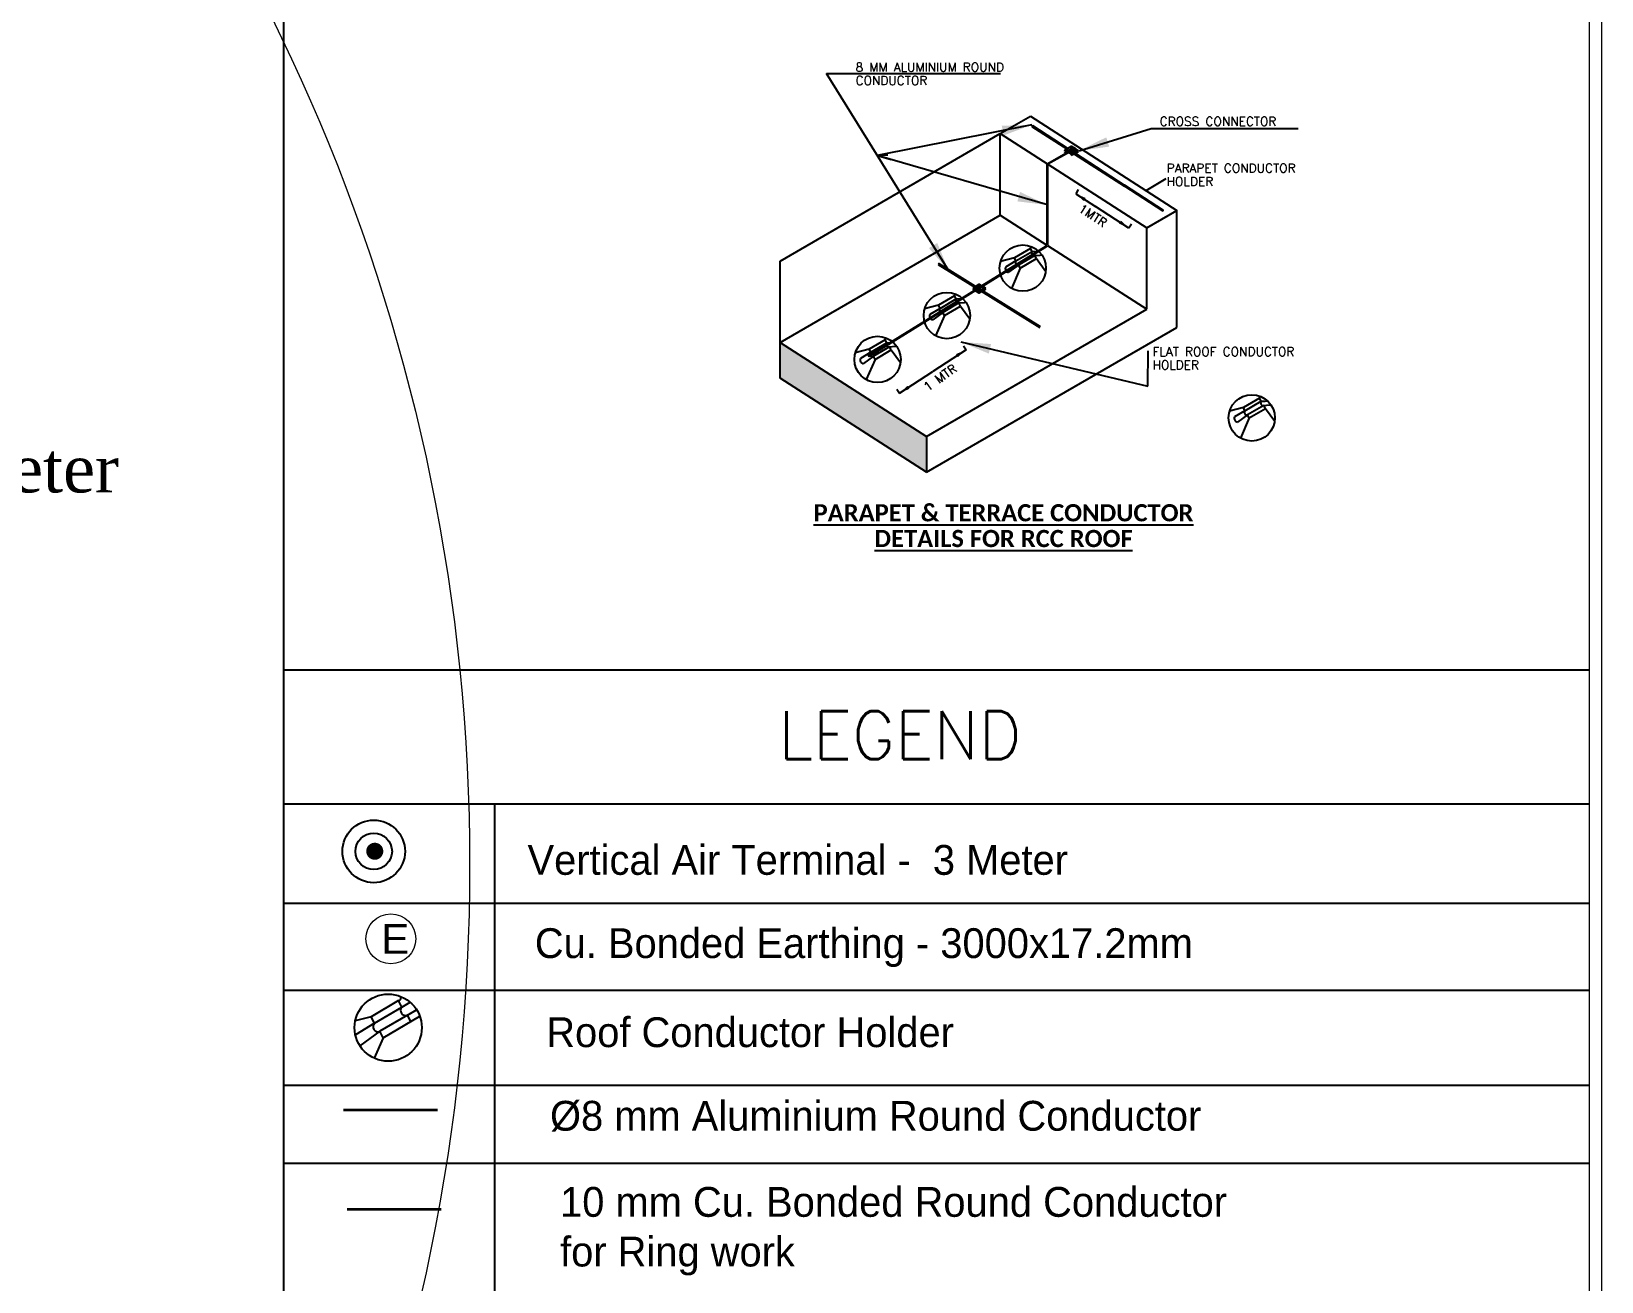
# Model space of a CAD drawing. Header units: millimetres. Extents: x 591978 to 1200763, y 19941 to 205918.
# Drawn here: x 1135797 to 1162135, y 84273 to 105240 of the extents above; entities that cross this region are included whole.
import ezdxf
from ezdxf import colors
from ezdxf.entities.mleader import LeaderData, LeaderLine
from ezdxf.math import Vec2, Vec3

# ---------------------------------------------------------------- set-up
doc = ezdxf.new("R2010")
doc.units = ezdxf.units.MM
doc.header["$LTSCALE"] = 790
doc.header["$MEASUREMENT"] = 0
doc.linetypes.add('CENTER', pattern=[2, 1.25, -0.25, 0.25, -0.25])
for name, color, linetype in [('A- Wall', 8, 'Continuous'), ('A-GRIDS', 8, 'CENTER'), ('BA-Dim', 5, 'Continuous'), ('LPS-CAPE', 7, 'Continuous'), ('MV', 7, 'Continuous')]:
    doc.layers.add(name, color=color, linetype=linetype)
doc.layers.add('Parapet', color=240, linetype='Continuous', lineweight=0)
doc.styles.add('Dim', font='arial.ttf')
doc.styles.add('ROMANS', font='romans.shx')
doc.dimstyles.new('s-100', dxfattribs={"dimscale": 100, "dimtxt": 2, "dimasz": 2, "dimexe": 1.25, "dimexo": 0.625, "dimtad": 1, "dimdec": 0, "dimtxsty": 'ROMANS', "dimcen": 2, "dimclrd": 5, "dimclre": 5, "dimclrt": 7, "dimadec": 1, "dimazin": 0, "dimtm": 1e-09, "dimtfac": 1, "dimtdec": 0, "dimtmove": 0, "dimatfit": 3, "dimfxl": 1, "dimarcsym": 0})

# ---------------------------------------------------------------- blocks, each defined once
blk = doc.blocks.new('vvhgfhbv')
at = {"color": 1}
for p, q in [((-1322, 1411), (-1304, 1391)), ((-1304, 1391), (-1271, 1375)), ((-1271, 1375), (-1236, 1358)), ((-1258, 1096), (-1257, 1028)), ((-1257, 1028), (-1255, 1006)), ((-1255, 1006), (-1243, 987)), ((-1243, 987), (-1211, 964)), ((-1236, 1358), (-1192, 1345)), ((-1211, 964), (-1162, 956)), ((-1192, 1345), (-1138, 1341)), ((-1162, 956), (-1149, 953)), ((-1149, 953), (-1131, 960)), ((-1138, 1341), (-1094, 1339)), ((-1131, 960), (-1121, 983)), ((-1122, 1005), (-1128, 1017)), ((-1121, 983), (-1122, 1005)), ((-1094, 1339), (-1029, 1349)), ((-1029, 1349), (-988, 1366)), ((-988, 1366), (-948, 1382)), ((-948, 1382), (-943, 1402)), ((-943, 1402), (-931, 1508)), ((-931, 1508), (-936, 1531)), ((-181, 2094), (-164, 2074)), ((-165, 730), (-148, 710)), ((-164, 2074), (-130, 2058)), ((-148, 710), (-115, 694)), ((-130, 2058), (-95, 2041)), ((-120, 418), (-116, 325)), ((-116, 325), (-104, 306)), ((-115, 694), (-80, 677)), ((-104, 306), (-75, 293)), ((-95, 2041), (-51, 2028)), ((-80, 677), (-36, 664)), ((-75, 293), (-52, 283)), ((-52, 283), (-16, 276)), ((-51, 2028), (3, 2025)), ((-36, 664), (18, 661)), ((-16, 276), (26, 277)), ((3, 2025), (47, 2022)), ((18, 661), (63, 658)), ((26, 277), (68, 284)), ((47, 2022), (112, 2033)), ((63, 658), (127, 669)), ((68, 284), (95, 297)), ((95, 297), (121, 324)), ((112, 2033), (153, 2050)), ((121, 324), (120, 417)), ((127, 669), (168, 686)), ((153, 2050), (192, 2066)), ((168, 686), (208, 702)), ((192, 2066), (197, 2086)), ((197, 2086), (210, 2192)), ((210, 2192), (205, 2214)), ((208, 702), (213, 722)), ((213, 722), (226, 828)), ((226, 828), (220, 850)), ((955, 1406), (972, 1386)), ((972, 1386), (1006, 1370)), ((1006, 1370), (1041, 1354)), ((1041, 1354), (1085, 1341)), ((1085, 1341), (1139, 1337)), ((1139, 1337), (1183, 1334)), ((1183, 1334), (1248, 1345)), ((1248, 1345), (1289, 1362)), ((1289, 1362), (1329, 1378)), ((1329, 1378), (1334, 1398)), ((1334, 1398), (1346, 1504)), ((1346, 1504), (1341, 1527))]:
    blk.add_line(p, q, dxfattribs=at)
for points in [[(-1706, 1463), (-1145, 1130), (-1101, 1109), (-1060, 1104), (-1030, 1113), (-985, 1125), (-935, 1123), (-884, 1104), (-860, 1092), (-830, 1072), (-794, 1044), (-770, 1021), (-730, 974), (-697, 932), (-667, 883), (-639, 844), (-606, 811), (-564, 782), (-500, 741), (1, 443), (1706, 1463), (1707, 1364), (2, 346), (-599, 701), (-620, 715), (-643, 735), (-667, 759), (-692, 790), (-719, 833), (-738, 860), (-760, 894), (-790, 933), (-816, 958), (-851, 988), (-896, 1010), (-944, 1008), (-998, 984), (-1014, 983), (-1039, 980), (-1075, 988), (-1122, 1013), (-1244, 1087), (-1707, 1363), (-1706, 1463)], [(-1706, 1463), (1, 2484), (563, 2145), (589, 2136), (613, 2127), (643, 2124), (714, 2143), (758, 2143), (790, 2137), (808, 2127), (844, 2112), (873, 2096), (919, 2059), (953, 2022), (994, 1970), (1030, 1924), (1074, 1860), (1154, 1793), (1706, 1463)], [(-1704, 1021), (-1313, 792), (0, 0), (0, -102), (-1705, 914), (-1704, 1021)], [(-1346, 1525), (-1333, 1664), (-1256, 1698), (-1207, 1715), (-1135, 1725), (-1083, 1719), (-998, 1690), (-929, 1648), (-946, 1510), (-1046, 1494), (-1152, 1447), (-1247, 1501), (-1346, 1525)], [(-1346, 1525), (-1346, 1420), (-1153, 1347), (-943, 1402), (-929, 1648)], [(-1339, 1616), (-1310, 1666), (-1256, 1698), (-1207, 1715), (-1144, 1721), (-1087, 1716), (-1025, 1698), (-999, 1685), (-967, 1663), (-944, 1635), (-937, 1610), (-942, 1570), (-959, 1547), (-988, 1520), (-1028, 1502), (-1064, 1486), (-1117, 1481), (-1171, 1481), (-1206, 1487), (-1237, 1496), (-1274, 1513), (-1307, 1536), (-1328, 1566), (-1338, 1602), (-1339, 1616)], [(-1257, 1066), (-1237, 1043), (-1210, 1029), (-1159, 1015), (-1136, 1014), (-1128, 1017)], [(-1257, 1032), (-1240, 1013), (-1219, 999), (-1190, 988), (-1148, 980), (-1121, 983)], [(-1152, 1447), (-1153, 1347)], [(-1145, 1130), (576, 2140)], [(-946, 1510), (-943, 1402)], [(-812, 1058), (896, 2077)], [(-622, 827), (1074, 1860)], [(-205, 2209), (-193, 2347), (-115, 2382), (-66, 2399), (6, 2408), (57, 2402), (143, 2374), (211, 2331), (195, 2193), (94, 2178), (-11, 2131), (-106, 2184), (-205, 2209)], [(-205, 2209), (-205, 2103), (-12, 2030), (197, 2086), (211, 2331)], [(-198, 2299), (-169, 2349), (-115, 2382), (-66, 2399), (-3, 2405), (54, 2399), (115, 2382), (142, 2369), (174, 2347), (197, 2319), (204, 2293), (199, 2254), (182, 2230), (153, 2204), (112, 2186), (77, 2170), (23, 2164), (-30, 2165), (-65, 2170), (-96, 2180), (-133, 2197), (-166, 2220), (-187, 2250), (-197, 2286), (-198, 2299)], [(-190, 845), (-177, 983), (-99, 1018), (-51, 1035), (21, 1044), (73, 1039), (159, 1010), (227, 968), (210, 829), (110, 814), (4, 767), (-91, 820), (-190, 845)], [(-190, 845), (-190, 739), (4, 666), (213, 722), (227, 968)], [(-182, 935), (-153, 985), (-99, 1018), (-51, 1035), (12, 1041), (70, 1035), (131, 1018), (157, 1005), (190, 983), (213, 955), (219, 930), (214, 890), (198, 866), (168, 840), (128, 822), (92, 806), (39, 800), (-15, 801), (-49, 806), (-80, 816), (-118, 833), (-150, 856), (-172, 886), (-182, 922), (-182, 935)], [(-119, 392), (-67, 364), (-14, 345), (24, 346), (59, 356), (97, 379), (120, 400)], [(-117, 357), (-98, 343), (-72, 333), (-45, 326), (-13, 319), (21, 318), (55, 324), (85, 341), (105, 357), (120, 380)], [(-116, 338), (-91, 321), (-50, 302), (-15, 294), (24, 294), (64, 301), (98, 321), (112, 342), (121, 358)], [(-11, 2131), (-12, 2030)], [(0, 0), (562, 341), (630, 382), (700, 384), (760, 358), (772, 352), (817, 338), (846, 348), (861, 354), (898, 378), (925, 396), (956, 443), (990, 494), (1001, 534), (1024, 599), (1064, 632), (1705, 1021), (1706, 925), (1100, 549), (1095, 520), (1089, 482), (1069, 437), (1037, 391), (1007, 355), (983, 332), (907, 278), (880, 269), (821, 245), (747, 242), (729, 241), (680, 260), (607, 257), (0, -102)], [(4, 767), (4, 666)], [(195, 2193), (197, 2086)], [(210, 829), (213, 722)], [(931, 1521), (943, 1659), (1021, 1694), (1070, 1711), (1142, 1720), (1193, 1715), (1279, 1686), (1347, 1644), (1331, 1505), (1230, 1490), (1125, 1443), (1030, 1497), (931, 1521)], [(931, 1521), (931, 1416), (1124, 1342), (1334, 1398), (1347, 1644)], [(938, 1612), (967, 1661), (1021, 1694), (1070, 1711), (1133, 1717), (1190, 1711), (1251, 1694), (1278, 1681), (1310, 1659), (1333, 1631), (1340, 1606), (1335, 1566), (1318, 1543), (1289, 1516), (1248, 1498), (1213, 1482), (1159, 1477), (1106, 1477), (1071, 1482), (1040, 1492), (1003, 1509), (970, 1532), (949, 1562), (939, 1598), (938, 1612)], [(1055, 975), (1069, 964), (1085, 959), (1100, 955), (1117, 954), (1130, 953), (1152, 952), (1172, 955), (1190, 959), (1204, 965), (1218, 972), (1239, 986), (1252, 998), (1255, 1017), (1257, 1052)], [(1087, 993), (1101, 988), (1114, 987), (1133, 986), (1161, 987), (1177, 988), (1197, 994), (1209, 997), (1221, 1001), (1230, 1010), (1243, 1019), (1254, 1035), (1257, 1052), (1258, 1074)], [(1125, 1443), (1124, 1342)], [(1130, 1019), (1152, 1017), (1182, 1022), (1203, 1025), (1236, 1048), (1247, 1061), (1258, 1074), (1258, 1092), (1257, 1095)], [(1166, 1041), (1188, 1043), (1213, 1052), (1241, 1069), (1244, 1087)], [(1331, 1505), (1334, 1398)]]:
    blk.add_lwpolyline(points, dxfattribs=at)

msp = doc.modelspace()

# ---------------------------------------------------------------- hatches: boundary and pattern name
at = {"layer": 'A- Wall'}
h = msp.add_hatch(color=1, dxfattribs=at)
h.dxf.hatch_style = 1
edge = h.paths.add_edge_path()
edge.add_arc((1141556.1, 91490.5), 143.3, 360, 720)
at = {"layer": 'LPS-CAPE'}
h = msp.add_hatch(color=251, dxfattribs=at)
h.dxf.hatch_style = 1
h.paths.add_polyline_path([(1148354.5, 100022.7), (1148356.4, 99425.7), (1150813.1, 97847), (1150811.2, 98444)])

# ---------------------------------------------------------------- linework, layer by layer
at = {"color": 2}
for p, q in [((1142011.9, 88876.5), (1142150.9, 88958.1)), ((1142103.2, 88742), (1142258.4, 88833.1))]:
    msp.add_line(p, q, dxfattribs=at)
at = {"color": 3, "lineweight": 35}
msp.add_line((1141032.2, 87152.7), (1142609, 87152.7), dxfattribs=at)
at = {"color": 32, "lineweight": 35, "true_color": 0xcd6928}
msp.add_line((1141094.2, 85485.8), (1142671, 85485.8), dxfattribs=at)
at = {"color": 0, "lineweight": 20}
msp.add_lwpolyline([(1017498.5, 142982.5), (1162135, 142982.5), (1162135, 46800), (1017498.5, 46800)], close=True, dxfattribs=at)
msp.add_circle((1111148, 91260.8), 32000, dxfattribs=at)
msp.add_circle((1141539, 91488.5, 0), 525)
at = {"color": 1}
msp.add_circle((1141539, 91488.5, 0), 306.5, dxfattribs=at)
at = {"color": 2}
msp.add_arc((1141951.3, 89028), 43.4, 276.93262, 46.13855, dxfattribs=at)
at = {"layer": 'BA-Dim', "color": 0}
for p, q in [((1140025, 130167.4, 0), (1140025, 56047, 0)), ((1161926, 94528.4, 0), (1140025, 94528.4, 0)), ((1161926, 92278.3, 0), (1140025, 92278.3, 0)), ((1143571.5, 70637.4, 0), (1143571.5, 92278.3, 0)), ((1161926, 90616.8, 0), (1140025, 90616.8, 0)), ((1161926, 89154.8, 0), (1140025, 89154.8, 0)), ((1161926, 87562.7, 0), (1140025, 87562.7, 0)), ((1161926, 86253.8, 0), (1140025, 86253.8, 0))]:
    msp.add_line(p, q, dxfattribs=at)
at = {"layer": 'LPS-CAPE'}
for p, q in [((1152048, 103526), (1152553.2, 103818.3)), ((1152553.2, 103818.3), (1155009.9, 102239.6)), ((1148355.3, 101388.3), (1152048.8, 103525.5)), ((1152048, 102159.8), (1152048, 103526)), ((1152048, 103526), (1154504.7, 101947.3)), ((1153357.5, 102586.5), (1153313.7, 102518.8)), ((1153313.7, 102518.9), (1153645.4, 102304.6)), ((1154206.2, 101942.4), (1153645.5, 102304.6)), ((1154504.7, 101947.3), (1155009.9, 102239.6)), ((1155011.9, 100276.5), (1155011.9, 102240.7)), ((1148354.5, 100022.7), (1152048, 102159.8)), ((1152048, 102159.8), (1152831.1, 101656.6)), ((1154250.7, 102009.7), (1154206.2, 101942.4)), ((1154504.7, 100581.1), (1154504.7, 101947.3)), ((1152843.1, 101648.8), (1154504.7, 100581.1)), ((1148355.3, 99426.5), (1148355.3, 101388.3)), ((1150811.2, 98444), (1154504.7, 100581.1)), ((1150813.1, 97847), (1155011.9, 100276.5)), ((1148354.5, 100022.7), (1150811.2, 98444)), ((1151474.4, 99900.3), (1150915.1, 99535.9)), ((1151431.1, 99968.3), (1151474.4, 99900.3)), ((1150813.1, 97847), (1148356.4, 99425.7)), ((1150355.8, 99171.5), (1150915, 99535.8)), ((1150311.8, 99238.9), (1150355.8, 99171.4)), ((1150811.2, 98444), (1150813.1, 97847))]:
    msp.add_line(p, q, dxfattribs=at)
at = {"layer": 'LPS-CAPE', "color": 1}
for p, q in [((1153157.7, 103246.6), (1153158.8, 103245.3)), ((1153181.4, 103246), (1153182.2, 103252.7)), ((1153182.2, 103252.7), (1153181.9, 103254.1)), ((1153229.2, 103289.4), (1153230.3, 103288.2)), ((1153230.3, 103288.2), (1153232.4, 103287.2)), ((1153232.4, 103287.2), (1153234.6, 103286.1)), ((1153234.6, 103286.1), (1153237.3, 103285.3)), ((1153237.3, 103285.3), (1153240.7, 103285.1)), ((1153240.7, 103285.1), (1153243.5, 103284.9)), ((1153243.5, 103284.9), (1153247.5, 103285.6)), ((1153247.5, 103285.6), (1153250.1, 103286.6)), ((1153250.1, 103286.6), (1153252.6, 103287.6)), ((1153252.6, 103287.6), (1153252.9, 103288.9)), ((1153252.9, 103288.9), (1153253.7, 103295.6)), ((1153253.7, 103295.6), (1153253.4, 103297)), ((1153324.2, 103245.8), (1153325, 103252.4)), ((1153325, 103252.4), (1153324.6, 103253.8)), ((1153158.8, 103245.3), (1153160.8, 103244.3)), ((1153160.8, 103244.3), (1153163, 103243.3)), ((1153161.7, 103226.8), (1153161.8, 103222.6)), ((1153161.8, 103222.6), (1153161.9, 103221.2)), ((1153161.9, 103221.2), (1153162.6, 103220)), ((1153162.6, 103220), (1153164.6, 103218.6)), ((1153163, 103243.3), (1153165.8, 103242.4)), ((1153164.6, 103218.6), (1153167.7, 103218)), ((1153165.8, 103242.4), (1153169.2, 103242.2)), ((1153167.7, 103218), (1153168.5, 103217.9)), ((1153168.5, 103217.9), (1153169.6, 103218.3)), ((1153169.2, 103242.2), (1153172, 103242.1)), ((1153169.6, 103218.3), (1153170.3, 103219.8)), ((1153170.2, 103221.1), (1153169.8, 103221.9)), ((1153170.3, 103219.8), (1153170.2, 103221.1)), ((1153172, 103242.1), (1153176, 103242.7)), ((1153176, 103242.7), (1153178.6, 103243.8)), ((1153178.6, 103243.8), (1153181.1, 103244.8)), ((1153181.1, 103244.8), (1153181.4, 103246)), ((1153230.2, 103203.9), (1153231.3, 103202.7)), ((1153231.3, 103202.7), (1153233.4, 103201.7)), ((1153233, 103184.3), (1153233.3, 103178.5)), ((1153233.3, 103178.5), (1153234, 103177.3)), ((1153233.4, 103201.7), (1153235.6, 103200.6)), ((1153234, 103177.3), (1153235.9, 103176.5)), ((1153235.6, 103200.6), (1153238.3, 103199.8)), ((1153235.9, 103176.5), (1153237.3, 103175.9)), ((1153237.3, 103175.9), (1153239.6, 103175.5)), ((1153238.3, 103199.8), (1153241.7, 103199.6)), ((1153239.6, 103175.5), (1153242.2, 103175.5)), ((1153241.7, 103199.6), (1153244.5, 103199.4)), ((1153242.2, 103175.5), (1153244.8, 103175.9)), ((1153244.5, 103199.4), (1153248.5, 103200.1)), ((1153244.8, 103175.9), (1153246.5, 103176.7)), ((1153246.5, 103176.7), (1153248.1, 103178.4)), ((1153248.1, 103178.4), (1153248.1, 103184.2)), ((1153248.5, 103200.1), (1153251.1, 103201.1)), ((1153251.1, 103201.1), (1153253.6, 103202.1)), ((1153253.6, 103202.1), (1153253.9, 103203.4)), ((1153253.9, 103203.4), (1153254.7, 103210)), ((1153254.7, 103210), (1153254.4, 103211.4)), ((1153300.5, 103246.3), (1153301.5, 103245.1)), ((1153301.5, 103245.1), (1153303.6, 103244.1)), ((1153303.6, 103244.1), (1153305.8, 103243)), ((1153305.8, 103243), (1153308.6, 103242.2)), ((1153308.6, 103242.2), (1153311.9, 103242)), ((1153311.9, 103242), (1153314.7, 103241.8)), ((1153314.7, 103241.8), (1153318.8, 103242.5)), ((1153318.8, 103242.5), (1153321.4, 103243.5)), ((1153321.4, 103243.5), (1153323.9, 103244.5)), ((1153323.9, 103244.5), (1153324.2, 103245.8))]:
    msp.add_line(p, q, dxfattribs=at)
at = {"layer": 'LPS-CAPE', "color": 3}
for p, q in [((1152834.3, 101668.5), (1152834.3, 103020.7)), ((1152846.5, 101660.8), (1152846.6, 103012.8))]:
    msp.add_line(p, q, dxfattribs=at)
at = {"layer": 'LPS-CAPE', "color": 3, "elevation": 0}
for points in [[(1152580.3, 103647.7), (1153166.6, 103270.1)], [(1152590, 103660.3), (1153181.6, 103278.6)], [(1152834.5, 103020.5), (1153198.8, 103226.8)], [(1153209.1, 103217.3), (1152846.6, 103012.8)], [(1153294.9, 103180.6), (1154131.3, 102646.1)], [(1153307.3, 103197.8), (1154136.2, 102658.5)], [(1154123.8, 102653.4), (1154775.4, 102232.4)], [(1154128.7, 102665.8), (1154780.4, 102244.7)], [(1151743.5, 100978.2), (1152821.9, 101646.8)], [(1152833.7, 101638.8), (1151753.7, 100968.8)], [(1151008.6, 101333.4), (1151621.2, 100953.4)], [(1151634.3, 100961.3), (1151021.9, 101341)], [(1149832.5, 99793.4), (1151649.3, 100919.8)], [(1151658.5, 100909.7), (1149846.6, 99785.6)], [(1151720.2, 100891.9), (1152711.4, 100277)], [(1152725.5, 100284.7), (1151733.4, 100899.8)]]:
    msp.add_lwpolyline(points, dxfattribs=at)
at = {"layer": 'LPS-CAPE', "color": 1, "elevation": 0}
for points in [[(1153133.6, 103249.9), (1153168.8, 103229), (1153171.5, 103227.7), (1153174.1, 103227.3), (1153176, 103227.9), (1153178.8, 103228.7), (1153181.9, 103228.5), (1153185.1, 103227.4), (1153186.6, 103226.6), (1153188.5, 103225.3), (1153190.8, 103223.6), (1153192.3, 103222.1), (1153194.8, 103219.2), (1153196.8, 103216.6), (1153198.7, 103213.5), (1153200.5, 103211), (1153202.6, 103208.9), (1153205.2, 103207.2), (1153209.2, 103204.6), (1153240.6, 103185.9), (1153347.6, 103249.9), (1153347.6, 103243.6), (1153240.7, 103179.8), (1153203, 103202.1), (1153201.7, 103203), (1153200.2, 103204.2), (1153198.7, 103205.7), (1153197.2, 103207.7), (1153195.4, 103210.3), (1153194.3, 103212), (1153192.9, 103214.2), (1153191, 103216.6), (1153189.4, 103218.2), (1153187.2, 103220.1), (1153184.3, 103221.5), (1153181.4, 103221.3), (1153178, 103219.8), (1153176.9, 103219.7), (1153175.4, 103219.6), (1153173.2, 103220.1), (1153170.2, 103221.7), (1153162.5, 103226.3), (1153133.5, 103243.6), (1153133.6, 103249.9)], [(1153133.6, 103249.9), (1153240.6, 103313.9), (1153275.8, 103292.6), (1153277.5, 103292), (1153279, 103291.5), (1153280.9, 103291.3), (1153285.3, 103292.5), (1153288.1, 103292.5), (1153290.1, 103292.1), (1153291.2, 103291.5), (1153293.5, 103290.6), (1153295.3, 103289.5), (1153298.2, 103287.2), (1153300.3, 103284.9), (1153302.9, 103281.7), (1153305.2, 103278.8), (1153307.9, 103274.8), (1153312.9, 103270.6), (1153347.6, 103249.9)], [(1153156.1, 103253.8), (1153156.9, 103262.4), (1153161.8, 103264.6), (1153164.9, 103265.7), (1153169.4, 103266.3), (1153172.6, 103265.9), (1153178, 103264.1), (1153182.3, 103261.5), (1153181.2, 103252.8), (1153174.9, 103251.8), (1153168.3, 103248.9), (1153162.3, 103252.2), (1153156.1, 103253.8)], [(1153156.1, 103253.8), (1153156.1, 103247.2), (1153168.3, 103242.6), (1153181.4, 103246), (1153182.3, 103261.5)], [(1153156.6, 103259.4), (1153158.4, 103262.6), (1153161.8, 103264.6), (1153164.9, 103265.7), (1153168.8, 103266), (1153172.4, 103265.7), (1153176.3, 103264.6), (1153177.9, 103263.8), (1153179.9, 103262.4), (1153181.4, 103260.7), (1153181.8, 103259.1), (1153181.5, 103256.6), (1153180.4, 103255.1), (1153178.6, 103253.5), (1153176.1, 103252.3), (1153173.8, 103251.3), (1153170.5, 103251), (1153167.1, 103251), (1153164.9, 103251.3), (1153163, 103251.9), (1153160.7, 103253), (1153158.6, 103254.4), (1153157.3, 103256.3), (1153156.7, 103258.6), (1153156.6, 103259.4)], [(1153162.8, 103252.5), (1153231.3, 103211.1), (1153231.3, 103204.7), (1153156.8, 103249.1)], [(1153168.3, 103248.9), (1153168.3, 103242.6)], [(1153168.8, 103229), (1153276.7, 103292.3)], [(1153181.2, 103252.8), (1153181.4, 103246)], [(1153189.7, 103224.5), (1153296.7, 103288.4)], [(1153201.5, 103210), (1153307.9, 103274.8)], [(1153227.7, 103296.6), (1153228.5, 103305.3), (1153233.3, 103307.5), (1153236.4, 103308.5), (1153240.9, 103309.1), (1153244.2, 103308.8), (1153249.5, 103307), (1153253.8, 103304.3), (1153252.8, 103295.6), (1153246.5, 103294.7), (1153239.8, 103291.7), (1153233.9, 103295.1), (1153227.7, 103296.6)], [(1153227.7, 103296.6), (1153227.7, 103290), (1153239.8, 103285.4), (1153252.9, 103288.9), (1153253.8, 103304.3)], [(1153228.1, 103302.3), (1153230, 103305.4), (1153233.3, 103307.5), (1153236.4, 103308.5), (1153240.4, 103308.9), (1153243.9, 103308.6), (1153247.8, 103307.5), (1153249.4, 103306.6), (1153251.5, 103305.3), (1153252.9, 103303.5), (1153253.3, 103301.9), (1153253, 103299.4), (1153252, 103298), (1153250.1, 103296.3), (1153247.6, 103295.2), (1153245.4, 103294.2), (1153242, 103293.8), (1153238.7, 103293.9), (1153236.5, 103294.2), (1153234.5, 103294.8), (1153232.2, 103295.9), (1153230.2, 103297.3), (1153228.8, 103299.2), (1153228.2, 103301.5), (1153228.1, 103302.3)], [(1153239.8, 103291.7), (1153239.8, 103285.4)], [(1153252.8, 103295.6), (1153252.9, 103288.9)], [(1153298.9, 103253.5), (1153299.7, 103262.2), (1153304.6, 103264.3), (1153307.6, 103265.4), (1153312.1, 103266), (1153315.4, 103265.6), (1153320.8, 103263.8), (1153325, 103261.2), (1153324, 103252.5), (1153317.7, 103251.6), (1153311.1, 103248.6), (1153305.1, 103252), (1153298.9, 103253.5)], [(1153298.9, 103253.5), (1153298.9, 103246.9), (1153311.1, 103242.3), (1153324.2, 103245.8), (1153325, 103261.2)], [(1153299.4, 103259.2), (1153301.2, 103262.3), (1153304.6, 103264.3), (1153307.6, 103265.4), (1153311.6, 103265.8), (1153315.2, 103265.4), (1153319, 103264.3), (1153320.7, 103263.5), (1153322.7, 103262.2), (1153324.1, 103260.4), (1153324.6, 103258.8), (1153324.3, 103256.3), (1153323.2, 103254.8), (1153321.4, 103253.2), (1153318.8, 103252.1), (1153316.6, 103251.1), (1153313.3, 103250.7), (1153309.9, 103250.7), (1153307.7, 103251.1), (1153305.8, 103251.7), (1153303.4, 103252.7), (1153301.4, 103254.2), (1153300, 103256.1), (1153299.4, 103258.3), (1153299.4, 103259.2)], [(1153311.1, 103248.6), (1153311.1, 103242.3)], [(1153324, 103252.5), (1153324.2, 103245.8)], [(1153153, 103203.9), (1153133.6, 103215.5), (1153133.7, 103222.1)], [(1153133.7, 103222.1), (1153158.2, 103207.8), (1153159, 103207.3)], [(1153161.7, 103225), (1153163, 103223.5), (1153164.7, 103222.6), (1153167.9, 103221.8), (1153169.3, 103221.7), (1153169.8, 103221.9)], [(1153161.7, 103222.8), (1153162.8, 103221.6), (1153164.1, 103220.7), (1153166, 103220.1), (1153168.6, 103219.5), (1153170.3, 103219.8)], [(1153228.6, 103211.1), (1153229.5, 103219.8), (1153234.3, 103221.9), (1153237.4, 103223), (1153241.9, 103223.6), (1153245.1, 103223.2), (1153250.5, 103221.4), (1153254.8, 103218.8), (1153253.7, 103210.1), (1153247.5, 103209.2), (1153240.8, 103206.2), (1153234.9, 103209.6), (1153228.6, 103211.1)], [(1153228.6, 103211.1), (1153228.7, 103204.5), (1153240.8, 103199.9), (1153253.9, 103203.4), (1153254.8, 103218.8)], [(1153229.1, 103216.8), (1153230.9, 103219.9), (1153234.3, 103221.9), (1153237.4, 103223), (1153241.3, 103223.4), (1153244.9, 103223), (1153248.8, 103221.9), (1153250.4, 103221.1), (1153252.5, 103219.8), (1153253.9, 103218), (1153254.3, 103216.4), (1153254, 103213.9), (1153252.9, 103212.5), (1153251.1, 103210.8), (1153248.6, 103209.7), (1153246.3, 103208.7), (1153243, 103208.3), (1153239.6, 103208.3), (1153237.5, 103208.7), (1153235.5, 103209.3), (1153233.2, 103210.3), (1153231.1, 103211.8), (1153229.8, 103213.7), (1153229.2, 103215.9), (1153229.1, 103216.8)], [(1153290.7, 103230.3), (1153288.1, 103228.6), (1153286.5, 103228), (1153282.7, 103226.5), (1153278.1, 103226.3), (1153277, 103226.2), (1153273.9, 103227.4), (1153269.3, 103227.3), (1153231.3, 103204.7)], [(1153233.1, 103182.7), (1153236.3, 103180.9), (1153239.7, 103179.8), (1153242, 103179.8), (1153244.2, 103180.4), (1153246.6, 103181.9), (1153248.1, 103183.2)], [(1153233.2, 103180.5), (1153234.4, 103179.7), (1153236.1, 103179), (1153237.7, 103178.6), (1153239.7, 103178.1), (1153241.9, 103178.1), (1153244, 103178.4), (1153245.9, 103179.5), (1153247.1, 103180.5), (1153248.1, 103181.9)], [(1153233.3, 103179.3), (1153234.8, 103178.2), (1153237.4, 103177.1), (1153239.6, 103176.6), (1153242.1, 103176.6), (1153244.6, 103177), (1153246.7, 103178.3), (1153247.6, 103179.5), (1153248.1, 103180.6)], [(1153240.6, 103158.1), (1153275.8, 103179.5), (1153280.1, 103182.1), (1153284.5, 103182.2), (1153288.2, 103180.6), (1153289, 103180.2), (1153291.8, 103179.3), (1153293.6, 103180), (1153294.5, 103180.3), (1153294.9, 103180.6)], [(1153240.8, 103206.2), (1153240.8, 103199.9)], [(1153253.7, 103210.1), (1153253.9, 103203.4)], [(1153303.3, 103191.7), (1153304.7, 103195.7), (1153307.3, 103197.8), (1153347.5, 103222.2), (1153347.5, 103216.1), (1153309.5, 103192.5), (1153309.2, 103190.7), (1153308.9, 103188.4), (1153308.8, 103188.1)], [(1153306.7, 103219.2), (1153307.6, 103218.6), (1153308.6, 103218.3), (1153309.6, 103218), (1153310.6, 103217.9), (1153311.4, 103217.9), (1153312.8, 103217.8), (1153314.1, 103218), (1153315.2, 103218.2), (1153316, 103218.6), (1153316.9, 103219.1), (1153318.2, 103219.9), (1153319, 103220.7), (1153319.2, 103221.9), (1153319.4, 103224.1)], [(1153308.7, 103220.4), (1153309.6, 103220.1), (1153310.4, 103220), (1153311.6, 103219.9), (1153313.3, 103220), (1153314.4, 103220.1), (1153315.6, 103220.4), (1153316.3, 103220.6), (1153317.1, 103220.9), (1153317.7, 103221.4), (1153318.5, 103222), (1153319.2, 103223), (1153319.4, 103224.1), (1153319.4, 103225.5)], [(1153311.4, 103222), (1153312.8, 103221.9), (1153314.7, 103222.2), (1153316, 103222.4), (1153318.1, 103223.8), (1153318.7, 103224.6), (1153319.4, 103225.5), (1153319.5, 103226.6), (1153319.3, 103226.8)], [(1153313.7, 103223.4), (1153315, 103223.6), (1153316.6, 103224.1), (1153318.4, 103225.2), (1153318.5, 103226.3)]]:
    msp.add_lwpolyline(points, dxfattribs=at)
at = {"layer": 'LPS-CAPE', "color": 3}
msp.add_arc((1151017.5, 101333.2), 8.89, 60.77348, 179.14801, dxfattribs=at)
at = {"layer": 'LPS-CAPE'}
for points in [[(1153482.3, 102446), (1153449.6, 102395.2), (1153313.8, 102518.9)], [(1154071.7, 102067.5), (1154038.5, 102017.1), (1154206.3, 101942.5)], [(1151305.4, 99828.5), (1151337.8, 99777.5), (1151474.4, 99900.4)], [(1150491, 99295.7), (1150524, 99245.1), (1150355.7, 99171.5)]]:
    msp.add_solid(points, dxfattribs=at)
at = {"layer": 'MV', "linetype": 'Continuous'}
msp.add_line((1154493.1, 102571.7), (1154830.7, 102774.2), dxfattribs=at)
at = {"layer": 'MV', "color": 2, "linetype": 'Continuous'}
for p, q in [((1152285, 101443.2), (1152050, 101381.7)), ((1152553.8, 101600.9), (1152285, 101443.2)), ((1152312.2, 101390), (1152285, 101443.2)), ((1152312.2, 101390), (1152583.2, 101549.1)), ((1152625.8, 101481.6), (1152357.1, 101324)), ((1152384.3, 101270.7), (1152655.3, 101429.8)), ((1152553.8, 101600.9), (1152567.8, 101632.7)), ((1152583.2, 101549.1), (1152553.8, 101600.9)), ((1152583.2, 101549.1), (1152652.2, 101554.4)), ((1152625.8, 101481.6), (1152718.8, 101489.9)), ((1152655.3, 101429.8), (1152625.8, 101481.6)), ((1152652.2, 101554.4), (1152688.8, 101557.3)), ((1152655.3, 101429.8), (1152811.1, 101216.1)), ((1152718.8, 101489.9), (1152745.6, 101492.2)), ((1152312.2, 101390), (1152137.6, 101287.5)), ((1152357.1, 101324), (1152188.3, 101201.2)), ((1152384.3, 101270.7), (1152235.5, 100931.4)), ((1152384.3, 101270.7), (1152357.1, 101324)), ((1151011.8, 100647.8), (1150776.7, 100586.3)), ((1151280.6, 100805.5), (1151011.8, 100647.8)), ((1151039, 100594.6), (1151011.8, 100647.8)), ((1151039, 100594.6), (1151310, 100753.7)), ((1151352.6, 100686.2), (1151083.8, 100528.6)), ((1151111, 100475.3), (1151382, 100634.4)), ((1151280.6, 100805.5), (1151294.5, 100837.3)), ((1151310, 100753.7), (1151280.6, 100805.5)), ((1151310, 100753.7), (1151379, 100759)), ((1151352.6, 100686.2), (1151445.6, 100694.5)), ((1151382, 100634.4), (1151352.6, 100686.2)), ((1151379, 100759), (1151415.6, 100761.9)), ((1151382, 100634.4), (1151537.9, 100420.7)), ((1151445.6, 100694.5), (1151472.3, 100696.8)), ((1151039, 100594.6), (1150864.4, 100492.1)), ((1151083.8, 100528.6), (1150915.1, 100405.8)), ((1151111, 100475.3), (1150962.2, 100136)), ((1151111, 100475.3), (1151083.8, 100528.6)), ((1150118.5, 100070), (1150132.4, 100101.8)), ((1149849.7, 99912.3), (1149614.7, 99850.8)), ((1149876.9, 99859.1), (1149702.3, 99756.6)), ((1150118.5, 100070), (1149849.7, 99912.3)), ((1149876.9, 99859.1), (1149849.7, 99912.3)), ((1149876.9, 99859.1), (1150147.9, 100018.2)), ((1150190.5, 99950.7), (1149921.7, 99793.1)), ((1149948.9, 99739.8), (1150219.9, 99898.9)), ((1150147.9, 100018.2), (1150118.5, 100070)), ((1150147.9, 100018.2), (1150216.9, 100023.5)), ((1150190.5, 99950.7), (1150283.5, 99959)), ((1150219.9, 99898.9), (1150190.5, 99950.7)), ((1150216.9, 100023.5), (1150253.5, 100026.4)), ((1150219.9, 99898.9), (1150375.8, 99685.2)), ((1150283.5, 99959), (1150310.3, 99961.3)), ((1149921.7, 99793.1), (1149753, 99670.3)), ((1149948.9, 99739.8), (1149800.1, 99400.5)), ((1149948.9, 99739.8), (1149921.7, 99793.1)), ((1156394.5, 99088.2), (1156125.7, 98930.5)), ((1156152.9, 98877.3), (1156423.9, 99036.4)), ((1156394.5, 99088.2), (1156408.5, 99120)), ((1156423.9, 99036.4), (1156394.5, 99088.2)), ((1156423.9, 99036.4), (1156492.9, 99041.7)), ((1156492.9, 99041.7), (1156529.5, 99044.5)), ((1156125.7, 98930.5), (1155890.7, 98869)), ((1156152.9, 98877.3), (1155978.3, 98774.8)), ((1156197.8, 98811.3), (1156029, 98688.5)), ((1156152.9, 98877.3), (1156125.7, 98930.5)), ((1156466.6, 98968.9), (1156197.8, 98811.3)), ((1156225, 98758), (1156197.8, 98811.3)), ((1156225, 98758), (1156496, 98917.1)), ((1156466.6, 98968.9), (1156559.5, 98977.1)), ((1156496, 98917.1), (1156466.6, 98968.9)), ((1156496, 98917.1), (1156651.8, 98703.4)), ((1156559.5, 98977.1), (1156586.3, 98979.5)), ((1156225, 98758), (1156076.2, 98418.7)), ((1141956.5, 88984.9), (1141494.6, 88714)), ((1141550.1, 88605.4), (1142011.9, 88876.5)), ((1142011.9, 88876.5), (1141956.5, 88985.1)), ((1141494.6, 88714), (1141229.5, 88644.6)), ((1141550.1, 88605.4), (1141231.1, 88411.9)), ((1141550.1, 88605.4), (1141494.6, 88714)), ((1142103.3, 88741.8), (1141641.4, 88470.9)), ((1141696.9, 88362.4), (1142312.1, 88723.5)), ((1142158.8, 88633.3), (1142103.3, 88741.8)), ((1141641.4, 88470.9), (1141307.3, 88227.8)), ((1141696.9, 88362.4), (1141546.6, 88019.7)), ((1141696.9, 88362.4), (1141641.4, 88470.9))]:
    msp.add_line(p, q, dxfattribs=at)
for centre, radius in [((1152426, 101270.5), 389), ((1151152.7, 100475.1), 389), ((1149990.6, 99739.6), 389), ((1156266.7, 98757.8), 389), ((1141781.9, 88532), 563.7)]:
    msp.add_circle(centre, radius, dxfattribs=at)
at = {"layer": 'MV', "color": 3, "linetype": 'Continuous'}
for centre, radius, start, end in [((1152575, 103661.9), 15.1, 290.7391, 353.79378), ((1152572.4, 103663.9), 18, 296.13322, 348.39966), ((1152572.4, 103663.9), 18, 296.13322, 348.39966), ((1152597.6, 103644.4), 17.6, 115.5732, 168.95976), ((1152608.2, 103636.2), 30.2, 127.06924, 157.46364), ((1152543.3, 103686.4), 53.5, 313.75495, 330.77801), ((1152706.8, 103559.9), 154, 139.31809, 145.21459), ((1154772.1, 102240.8), 9.09, 291.29318, 25.25619), ((1154793.4, 102232.4), 18, 136.54937, 180), ((1154766.5, 102243.1), 14, 309.93437, 6.615), ((1154835.1, 102215.8), 61.9, 152.10901, 164.44036), ((1154747.4, 102250.7), 33.5, 326.81972, 349.72965)]:
    msp.add_arc(centre, radius, start, end, dxfattribs=at)
at = {"layer": 'MV', "color": 2, "linetype": 'Continuous'}
for centre, radius, start, end in [((1152617.2, 101523.5), 42.5, 143.04246, 276.13018), ((1152194.2, 101262.7), 61.8, 156.32182, 264.53862), ((1152341.7, 101361.8), 40.8, 136.24306, 292.12956), ((1151343.9, 100728.1), 42.5, 143.04246, 276.13018), ((1150920.9, 100467.3), 61.8, 156.32182, 264.53862), ((1151068.5, 100566.4), 40.8, 136.24306, 292.12956), ((1149906.4, 99830.9), 40.8, 136.24306, 292.12956), ((1150181.8, 99992.6), 42.5, 143.04246, 276.13018), ((1149758.9, 99731.8), 61.8, 156.32182, 264.53862), ((1156457.9, 99010.8), 42.5, 143.04246, 276.13018), ((1156034.9, 98750), 61.8, 156.32182, 264.53862), ((1156182.4, 98849.1), 40.8, 136.24306, 292.12956), ((1142072, 88819), 83.2, 136.24306, 292.12956), ((1141610.1, 88547.9), 83.2, 136.24306, 292.12956)]:
    msp.add_arc(centre, radius, start, end, dxfattribs=at)
at = {"layer": 'Parapet', "color": 0, "linetype": 'Continuous', "lineweight": 20, "ltscale": 10000000.0}
msp.add_line((1161926, 130167.4, 0), (1161926, 56047, 0), dxfattribs=at)
at = {"layer": 'Parapet', "color": 3, "linetype": 'Continuous', "lineweight": 20, "ltscale": 10000000.0}
msp.add_circle((1141825, 90022.3), 417.5, dxfattribs=at)

# ---------------------------------------------------------------- block references
at = {"layer": 'LPS-CAPE', "color": 96, "xscale": 0.056433015096796, "yscale": 0.056433015096796, "zscale": 0.056433015096796}
msp.add_blockref('vvhgfhbv', (1151696.9, 100858.5), dxfattribs=at)

# ---------------------------------------------------------------- texts
at = {"color": 0, "char_height": 500, "attachment_point": 1}
for s, insert, width in [('Vertical Air Terminal -  3 Meter', (1144118.6, 91595.3, 0), 17408.028), ('Cu. Bonded Earthing - 3000x17.2mm ', (1144241, 90199.3, 0), 20194.616)]:
    msp.add_mtext(s, dxfattribs=dict(at, insert=insert, width=width))
at = {"char_height": 500, "attachment_point": 1}
for s, insert, width in [('{\\C0;Roof Conductor Holder}', (1144433, 88705.9), 10158.6), ('{\\C0;%%C8 mm Aluminium Round Conductor}', (1144496, 87303.9), 16674.269), ('{\\C0;10 mm Cu. Bonded Round Conductor\\Pfor Ring work}', (1144664.5, 85859.9), 17959.3)]:
    msp.add_mtext(s, dxfattribs=dict(at, insert=insert, width=width))
at = {"layer": 'LPS-CAPE', "color": 0, "attachment_point": 3, "line_spacing_factor": 0.9, "style": 'ROMANS'}
for s, insert, char_height, width in [('\\pxql;8 MM ALUMINIUM ROUND CONDUCTOR ', (1152629.1, 104716), 149.328, 3008.34), ('\\pxql;CROSS CONNECTOR ', (1157562.1, 103805.1), 149.328, 2840.063), ('\\pxql;PARAPET CONDUCTOR HOLDER', (1157678.6, 103022.1), 149.328, 2840.063), ('\\pxql;FLAT ROOF CONDUCTOR \\PHOLDER', (1157131.4, 99945.2), 149.328, 2529.448), ('\\pxqc;{\\fCalibri|b1|i0|c0|p34;\\LPARAPET & TERRACE CONDUCTOR DETAILS FOR RCC ROOF}', (1155777.8, 97311.6), 287.928, 7350.239), ('\\pxql;LEGEND', (1157355, 93837.4), 800, 9028.688)]:
    msp.add_mtext(s, dxfattribs=dict(at, insert=insert, char_height=char_height, width=width))
at = {"layer": 'LPS-CAPE', "color": 0, "width": 2529.448, "attachment_point": 3, "line_spacing_factor": 0.9, "style": 'ROMANS'}
for s, insert, char_height, rotation in [('\\pxql;1MTR', (1155531.5, 100954.8), 149.33, 326.32746), ('\\pxql;1 MTR', (1152811, 100773.2), 149.328, 35.16642)]:
    msp.add_mtext(s, dxfattribs=dict(at, insert=insert, char_height=char_height, rotation=rotation))
at = {"layer": 'Parapet', "color": 3, "linetype": 'Continuous', "lineweight": 20, "ltscale": 10000000.0, "insert": (1141667, 90270.3), "char_height": 500, "attachment_point": 1, "style": 'Dim'}
msp.add_mtext_dynamic_manual_height_columns('E', width=80, gutter_width=1150, heights=[-500], dxfattribs=at)

# ---------------------------------------------------------------- leaders
at = {"layer": 'A-GRIDS', "color": 0, "linetype": 'ByBlock', "lineweight": -2}
ml = msp.add_multileader_mtext('Standard', dxfattribs=at)
ml.set_content('{\\fTimes New Roman|b0|i0|c0|p18;Installation Point of Aluminium\\PLightning Arrester, Height =3meter\\PAt Level III}')
ml.set_leader_properties()
ml.build(insert=Vec2(0, 0))
ml.multileader.update_dxf_attribs({"text_right_attachment_type": 6, "dogleg_length": 0.36, "arrow_head_size": 0.219})
ctx = ml.context
ctx.base_point, ctx.char_height, ctx.arrow_head_size, ctx.landing_gap_size, ctx.plane_origin = Vec3(1120008.5, 99233.9, 0), 800, 0.219, 0.11, Vec3(832702.9, 205601.5, 0)
ctx.right_attachment = 6
notes = []
notes.append((ctx, [(0, (1, 1, 0), (1120008.1, 99233.9, 0), (1, 0), 0.438, [(0, [(1111408.5, 91296, 0)], 0, [])])]))
ctx.mtext.insert, ctx.mtext.flow_direction = Vec3(1120008.6, 99642, 0), 5
at = {"layer": 'LPS-CAPE', "color": 7, "ltscale": 3}
for points in [[(1151184.6, 101224.2, 0), (1149132.2, 104536.7, 0), (1152050.7, 104534.2, 0)], [(1152579.9, 103674.3, 0), (1149985.6, 103159.4, 0), (1150161.3, 103173.1, 0)], [(1153373.5, 103239.7, 0), (1154580.3, 103610.2, 0), (1157045.7, 103610.2, 0)], [(1152837.9, 102329.2, 0), (1149985.6, 103159.4, 0), (1150217.8, 103091.8, 0)], [(1151388.8, 100031.7, 0), (1154524.8, 99290.8, 0), (1154529.2, 99881.2, 0)]]:
    msp.add_leader(points, dimstyle='s-100', override={"dimasz": 5, "dimtad": 0, "dimclrd": 7, "dimfxl": 0.02, "dimarcsym": 1}, dxfattribs=at)
for ctx, leaders in notes:
    for number, flags, end, landing, length, lines in leaders:
        leader = LeaderData()
        leader.index, (leader.has_last_leader_line, leader.has_dogleg_vector, leader.attachment_direction) = number, flags
        leader.last_leader_point, leader.dogleg_vector, leader.dogleg_length = Vec3(end), Vec3(landing), length
        for number, points, colour, breaks in lines:
            line = LeaderLine()
            line.index, line.vertices, line.color, line.breaks = number, Vec3.list(points), colors.encode_raw_color(colour), breaks
            leader.lines.append(line)
        ctx.leaders.append(leader)

doc.saveas('drawing.dxf')
